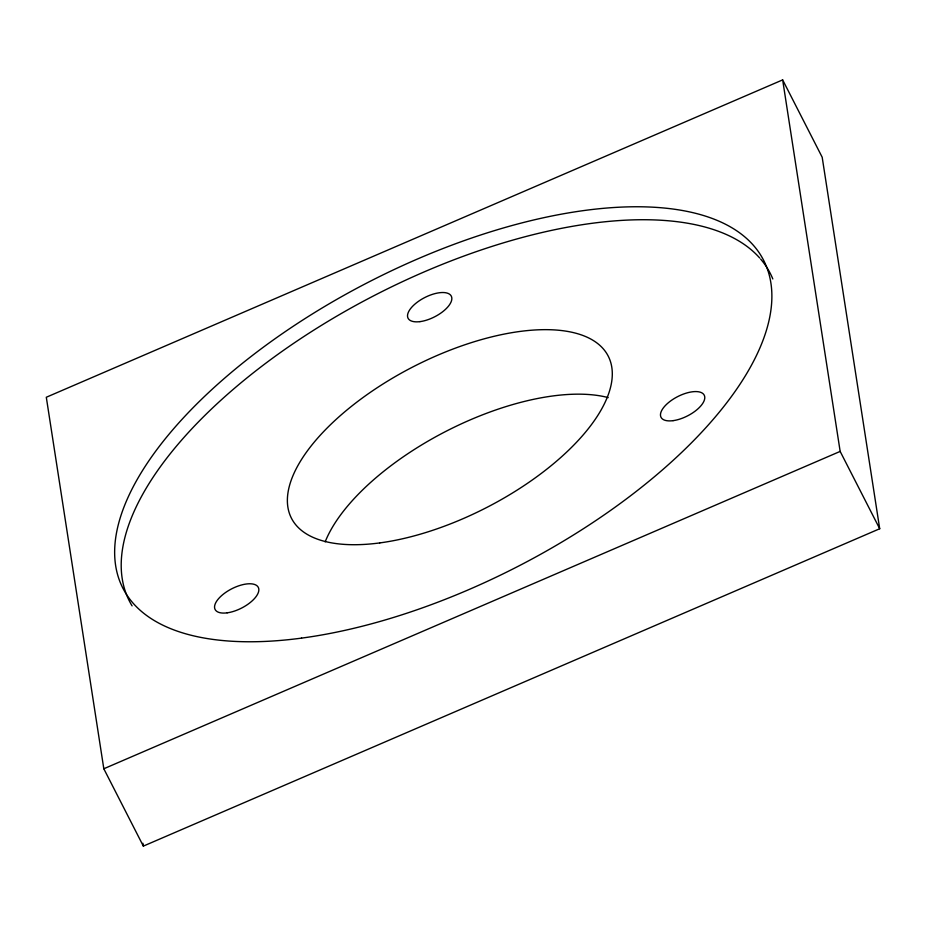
<?xml version="1.0" encoding="UTF-8"?>
<svg xmlns="http://www.w3.org/2000/svg" width="926" height="926" viewBox="0 0 926 926"><rect width="100%" height="100%" fill="white"/><g stroke="black" fill="none" stroke-linecap="round" stroke-linejoin="round"><path stroke-width="1.39" d="M782.655 79.891L46.3 397.254L103.816 768.765L143.345 846.109L879.7 528.746L822.184 157.235L782.655 79.891L840.16 451.413L879.7 528.746M103.816 768.765L840.16 451.413M142.905 843.25L143.345 846.109M325.165 541.849A177.919 79.381 -27.1 0 1 447.096 430.752A177.919 79.381 -27.1 0 1 608.232 397.601M132.082 605.87A359.89 160.568 -27.1 0 1 352.933 306.934A359.89 160.568 -27.1 0 1 759.714 258.018M760.674 259.13A359.89 160.568 -27.1 0 1 772.816 278.969M379.776 542.914A177.919 79.381 -27.1 0 0 611.82 367.402A177.919 79.381 -27.1 0 0 357.864 401.352A177.919 79.381 -27.1 0 0 379.776 542.914M227.136 612.838A24.261 10.823 -27.1 0 0 258.782 588.913A24.261 10.823 -27.1 0 0 224.15 593.543A24.261 10.823 -27.1 0 0 227.136 612.838M301.563 638.118A359.89 160.568 -27.1 0 0 770.907 283.113A359.89 160.568 -27.1 0 0 257.231 351.776A359.89 160.568 -27.1 0 0 301.563 638.118M673.052 420.659A24.261 10.823 -27.1 0 0 704.721 396.733A24.261 10.823 -27.1 0 0 670.1 401.34A24.261 10.823 -27.1 0 0 673.052 420.659M419.929 321.635A24.261 10.823 -27.1 0 0 451.795 297.79A24.261 10.823 -27.1 0 0 417.337 302.154A24.261 10.823 -27.1 0 0 419.929 321.635"/></g></svg>
